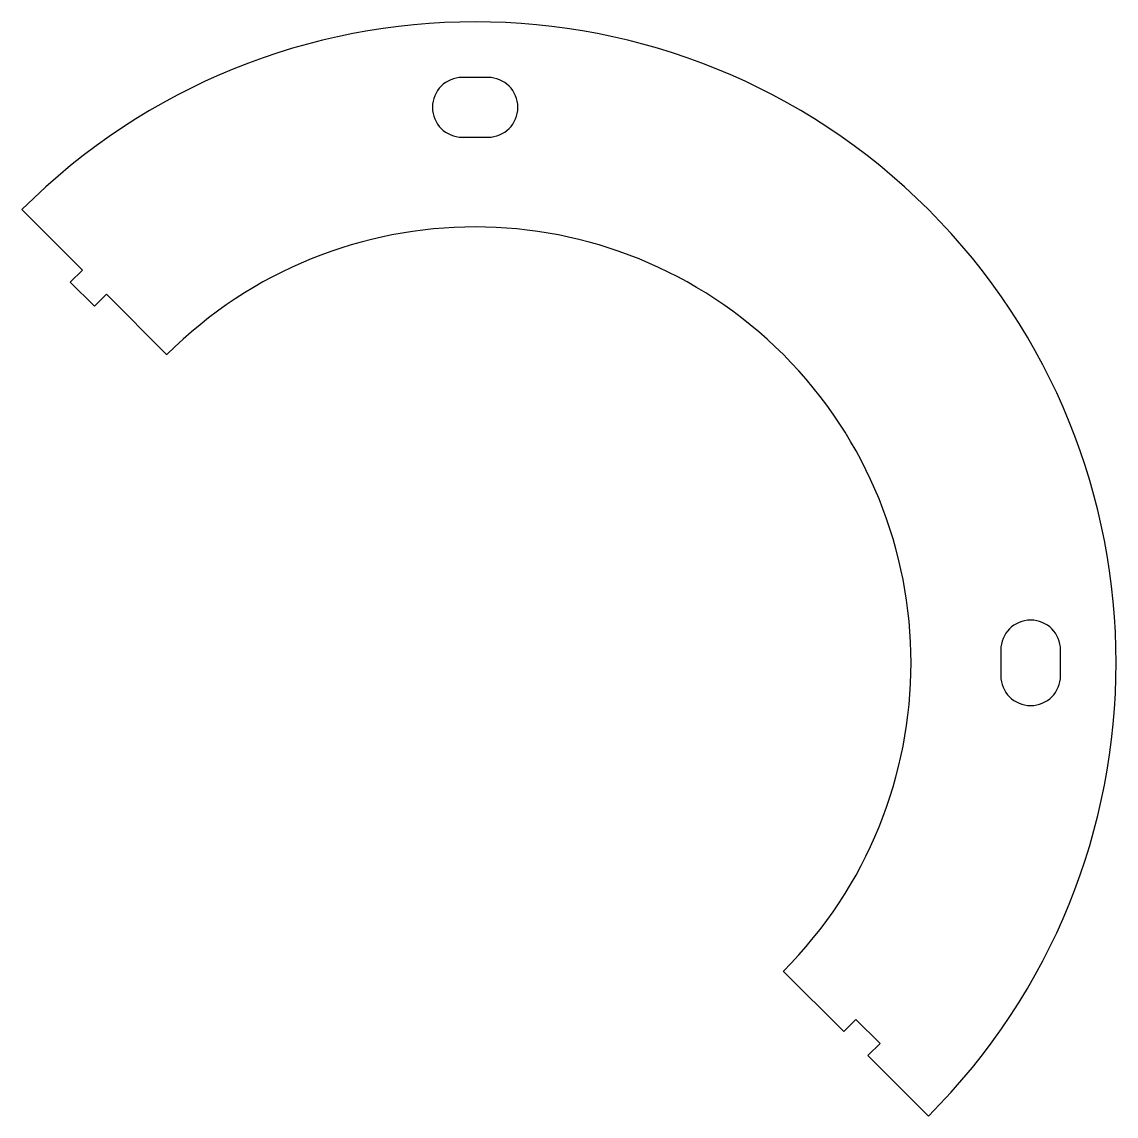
# Model space of a CAD drawing. Header units: millimetres. Extents: x -53 to 75, y -53 to 75.
import ezdxf

# ---------------------------------------------------------------- set-up
doc = ezdxf.new("R2010")
doc.units = ezdxf.units.MM

msp = doc.modelspace()

# ---------------------------------------------------------------- linework, layer by layer
at = {"color": 7, "linetype": 'Continuous', "lineweight": 25}
for p, q in [((1.5, 68.5), (-1.5, 68.5)), ((-1.5, 61.5), (1.5, 61.5)), ((-45.96, 45.96), (-53.03, 53.03)), ((-45.96, 45.96), (-47.38, 44.55)), ((-47.38, 44.55), (-44.55, 41.72)), ((-44.55, 41.72), (-43.13, 43.13)), ((-36.06, 36.06), (-43.13, 43.13)), ((61.5, 1.5), (61.5, -1.5)), ((68.5, -1.5), (68.5, 1.5)), ((43.13, -43.13), (36.06, -36.06)), ((44.55, -41.72), (43.13, -43.13)), ((47.38, -44.55), (44.55, -41.72)), ((45.96, -45.96), (47.38, -44.55)), ((53.03, -53.03), (45.96, -45.96))]:
    msp.add_line(p, q, dxfattribs=at)
for centre, radius, start, end in [((0, 0), 75, 315, 135), ((-1.5, 65), 3.5, 90, 270), ((1.5, 65), 3.5, 270, 90), ((0, 0), 51, 315, 135), ((65, 1.5), 3.5, 0, 180), ((65, -1.5), 3.5, 180, 0)]:
    msp.add_arc(centre, radius, start, end, dxfattribs=at)

doc.saveas('drawing.dxf')
